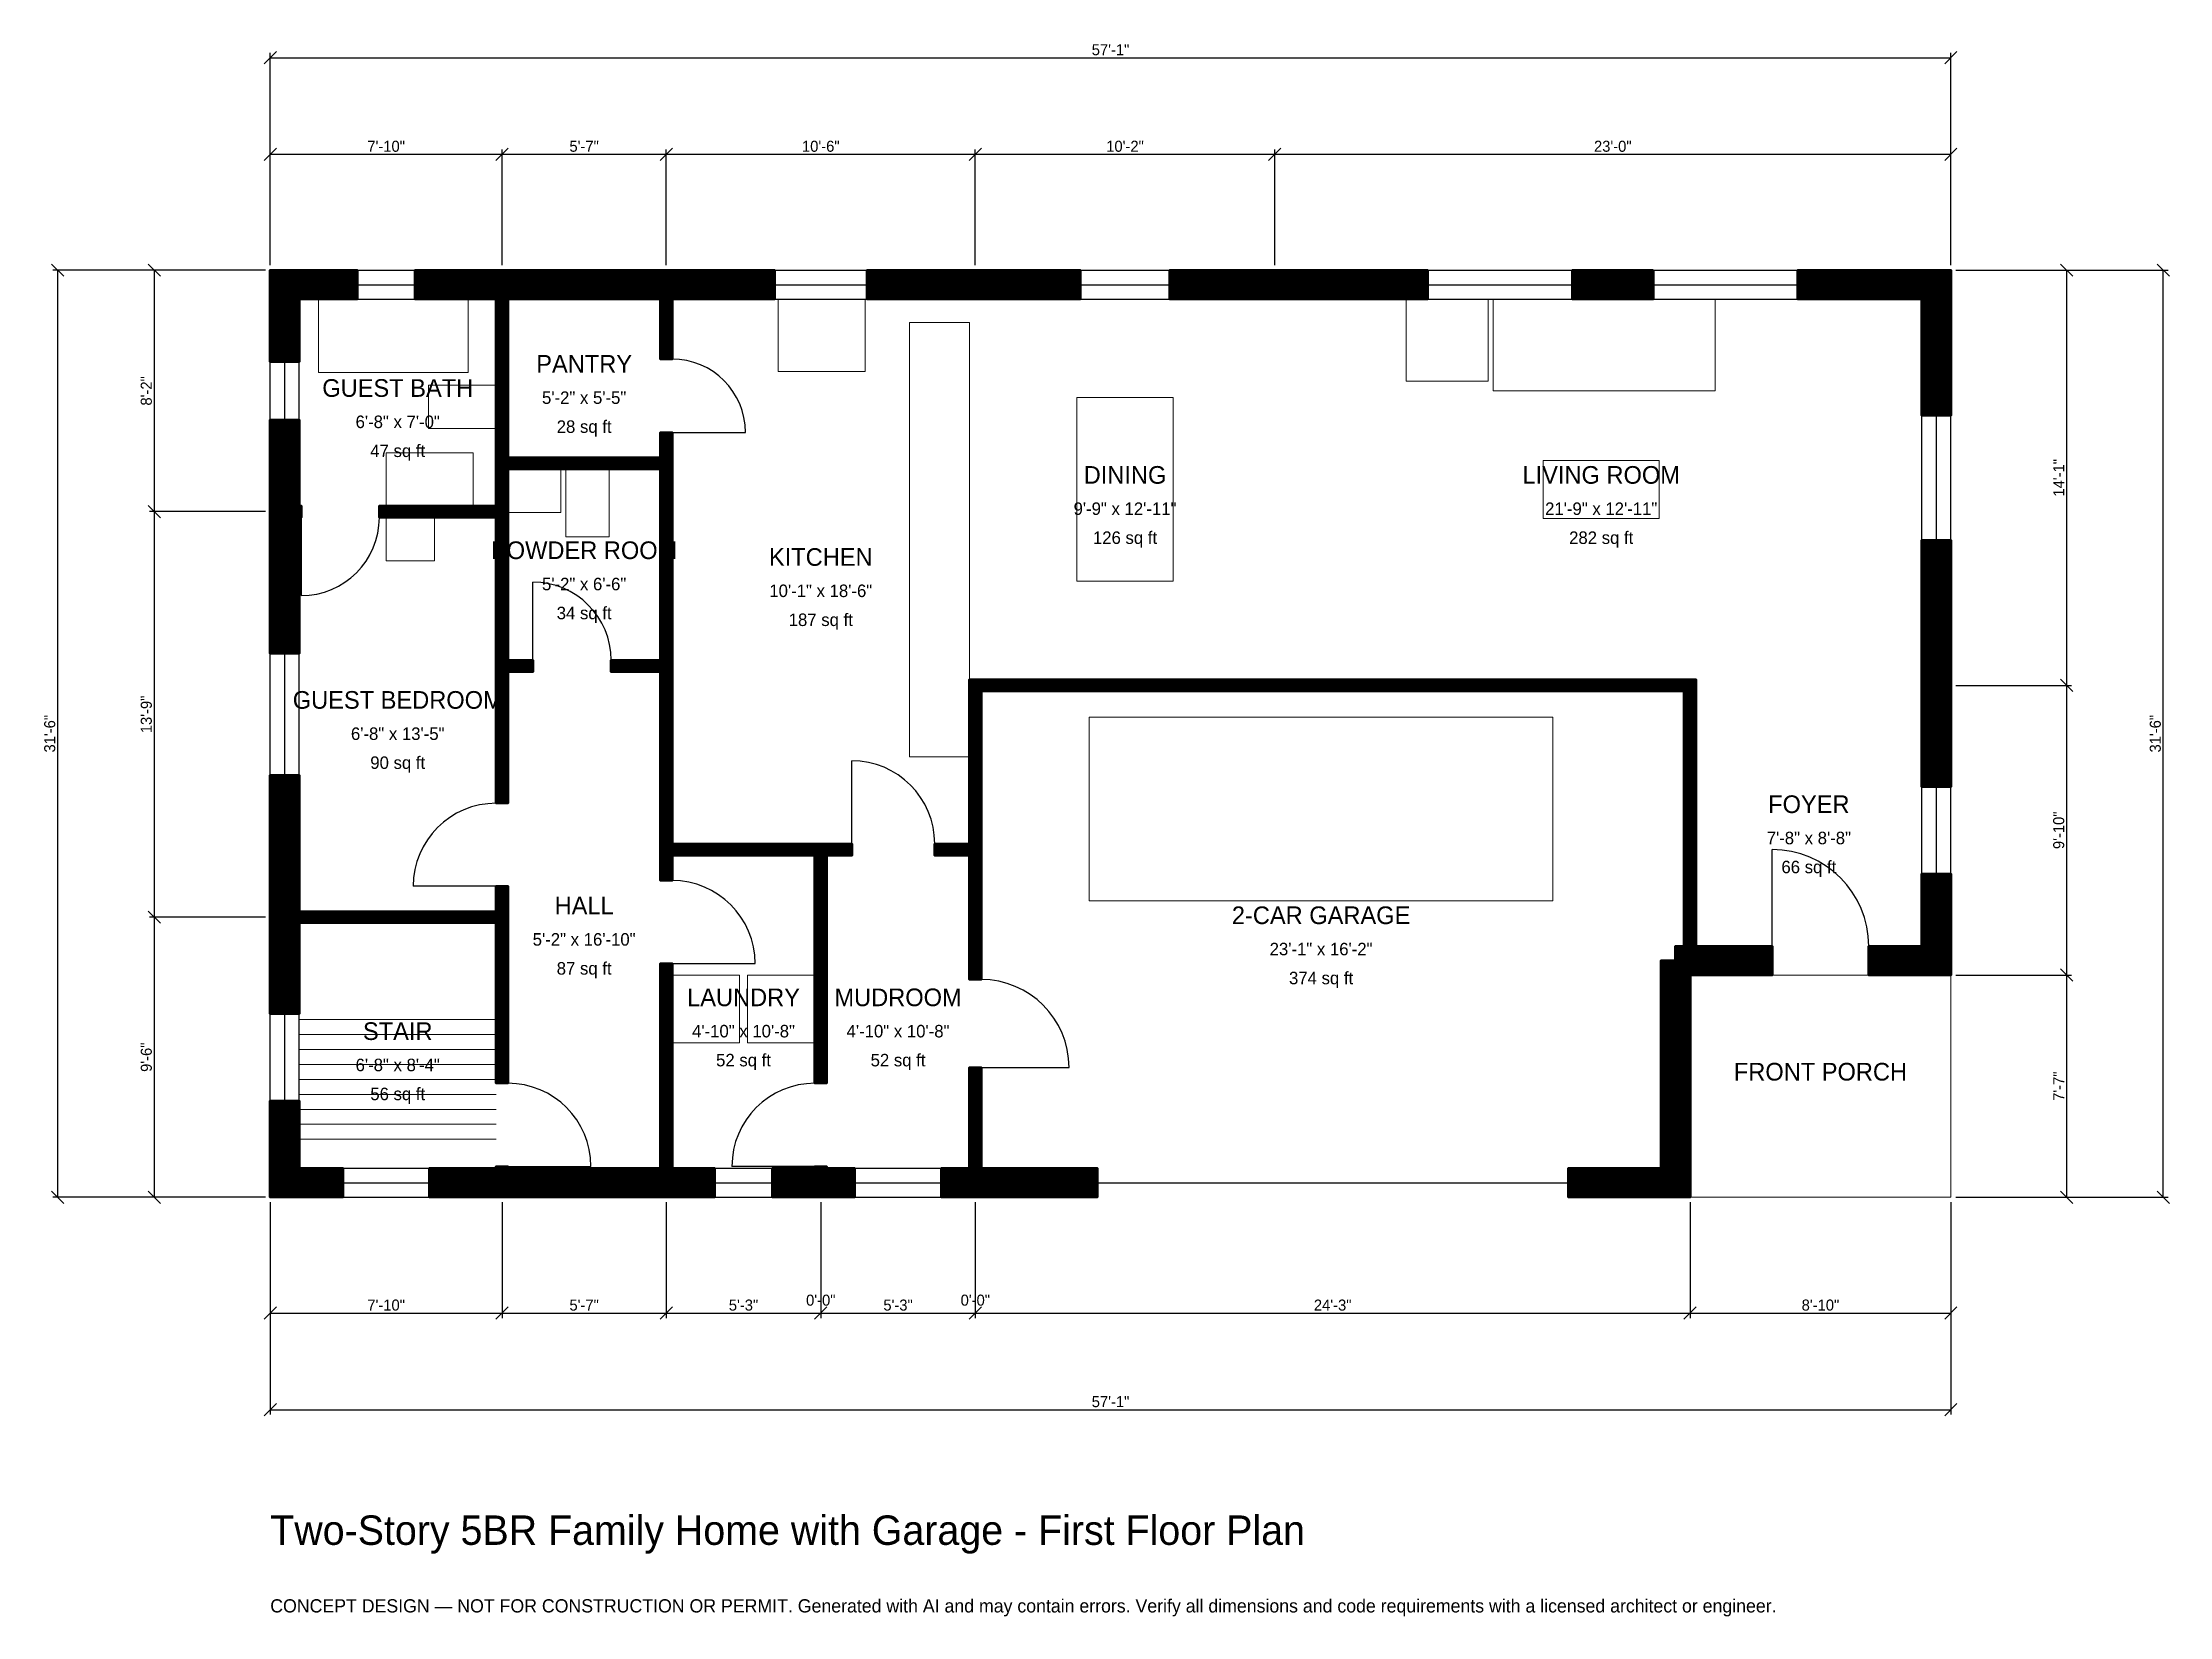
# Model space of a CAD drawing. Header units: inches. Extents: x -93 to 774, y -171 to 471.
import ezdxf
from ezdxf.enums import TextEntityAlignment as Align

# ---------------------------------------------------------------- set-up
doc = ezdxf.new("R2010")
doc.units = ezdxf.units.IN
doc.header["$MEASUREMENT"] = 0
doc.linetypes.add('DASHED', pattern=[0.6, 0.5, -0.1])
for name, color, linetype, lineweight in [('A-ANNO-DIMS', 1, 'Continuous', 13), ('A-ANNO-TEXT', 7, 'Continuous', 18), ('A-AREA-IDEN', 7, 'Continuous', 18), ('A-DOOR', 2, 'Continuous', 25), ('A-FLOR-FIXT', 9, 'Continuous', 13), ('A-FLOR-STRS', 3, 'Continuous', 18), ('A-FURN', 9, 'Continuous', 13), ('A-GLAZ', 4, 'Continuous', 25), ('A-SITE-PAVE', 8, 'Continuous', 13), ('A-WALL', 7, 'Continuous', 50), ('A-WALL-PATT', 8, 'Continuous', 13)]:
    doc.layers.add(name, color=color, linetype=linetype, lineweight=lineweight)
doc.dimstyles.new('PLAN', dxfattribs={"dimtxt": 4.5, "dimasz": 3, "dimexe": 2, "dimexo": 2, "dimgap": 1, "dimtad": 1, "dimdec": 0, "dimlunit": 4, "dimtsz": 2.5, "dimcen": 2.5, "dimclrd": 1, "dimclre": 1, "dimazin": 3, "dimtfac": 1, "dimtmove": 0, "dimatfit": 3})

msp = doc.modelspace()

# ---------------------------------------------------------------- hatches: boundary and pattern name
at = {"layer": 'A-WALL-PATT'}
h = msp.add_hatch(dxfattribs=at)
h.set_pattern_fill('ANSI31', color=8, scale=0.8)
h.paths.add_polyline_path([(155.5118, 0), (100.3937, 0), (96.8504, 0), (96.8504, 0), (92.126, 0), (92.126, 0), (88.5827, 0), (64.9606, 0), (64.9606, 11.811), (88.5827, 11.811), (92.126, 11.811), (92.126, 12.5984), (96.8504, 12.5984), (96.8504, 11.811), (100.3937, 11.811), (155.5118, 11.811), (159.0551, 11.811), (159.0551, 95.2756), (163.7795, 95.2756), (163.7795, 11.811), (167.3228, 11.811), (181.1024, 11.811), (181.1024, 0), (167.3228, 0), (163.7795, 0), (163.7795, 0), (159.0551, 0), (159.0551, 0), (155.5118, 0)])
h.paths.add_polyline_path([(11.811, 0), (11.811, 0), (0, 0), (0, 0), (0, 0), (0, 0), (0, 11.811), (0, 11.811), (0, 39.3701), (11.811, 39.3701), (11.811, 11.811), (29.5276, 11.811), (29.5276, 0), (11.811, 0)])
h.paths.add_polyline_path([(0, 108.2677), (0, 111.811), (0, 111.811), (0, 116.5354), (0, 116.5354), (0, 120.0787), (0, 172.0472), (11.811, 172.0472), (11.811, 120.0787), (11.811, 116.5354), (92.126, 116.5354), (92.126, 126.7717), (96.8504, 126.7717), (96.8504, 116.5354), (96.8504, 111.811), (96.8504, 46.4567), (92.126, 46.4567), (92.126, 111.811), (11.811, 111.811), (11.811, 108.2677), (11.811, 74.8031), (0, 74.8031), (0, 108.2677)])
h.paths.add_polyline_path([(0, 273.622), (0, 277.1654), (0, 277.1654), (0, 281.8898), (0, 281.8898), (0, 285.4331), (0, 316.9291), (11.811, 316.9291), (11.811, 285.4331), (11.811, 281.8898), (12.5984, 281.8898), (12.5984, 277.1654), (11.811, 277.1654), (11.811, 273.622), (11.811, 221.6535), (0, 221.6535), (0, 273.622)])
h.paths.add_polyline_path([(0, 366.1417), (0, 366.1417), (0, 377.9528), (0, 377.9528), (0, 377.9528), (11.811, 377.9528), (11.811, 377.9528), (35.4331, 377.9528), (35.4331, 366.1417), (11.811, 366.1417), (11.811, 340.5512), (0, 340.5512), (0, 366.1417)])
h.paths.add_polyline_path([(88.5827, 377.9528), (92.126, 377.9528), (92.126, 377.9528), (96.8504, 377.9528), (96.8504, 377.9528), (100.3937, 377.9528), (155.5118, 377.9528), (159.0551, 377.9528), (159.0551, 377.9528), (163.7795, 377.9528), (163.7795, 377.9528), (167.3228, 377.9528), (205.5118, 377.9528), (205.5118, 366.1417), (167.3228, 366.1417), (163.7795, 366.1417), (163.7795, 341.7323), (159.0551, 341.7323), (159.0551, 366.1417), (155.5118, 366.1417), (100.3937, 366.1417), (96.8504, 366.1417), (96.8504, 301.5748), (159.0551, 301.5748), (159.0551, 311.811), (163.7795, 311.811), (163.7795, 301.5748), (163.7795, 296.8504), (163.7795, 218.8976), (163.7795, 214.1732), (163.7795, 144.0945), (222.0472, 144.0945), (222.0472, 144.0945), (226.7717, 144.0945), (237.0079, 144.0945), (237.0079, 139.3701), (226.7717, 139.3701), (226.7717, 46.4567), (222.0472, 46.4567), (222.0472, 139.3701), (163.7795, 139.3701), (163.7795, 129.1339), (159.0551, 129.1339), (159.0551, 139.3701), (159.0551, 144.0945), (159.0551, 214.1732), (138.9764, 214.1732), (138.9764, 218.8976), (159.0551, 218.8976), (159.0551, 296.8504), (96.8504, 296.8504), (96.8504, 281.8898), (96.8504, 277.1654), (96.8504, 218.8976), (107.0866, 218.8976), (107.0866, 214.1732), (96.8504, 214.1732), (96.8504, 160.6299), (92.126, 160.6299), (92.126, 214.1732), (92.126, 218.8976), (92.126, 277.1654), (44.4882, 277.1654), (44.4882, 281.8898), (92.126, 281.8898), (92.126, 296.8504), (92.126, 301.5748), (92.126, 366.1417), (88.5827, 366.1417), (59.0551, 366.1417), (59.0551, 377.9528), (88.5827, 377.9528)])
h.paths.add_polyline_path([(281.4961, 377.9528), (293.3071, 377.9528), (330.1181, 377.9528), (330.1181, 366.1417), (293.3071, 366.1417), (281.4961, 366.1417), (243.3071, 366.1417), (243.3071, 377.9528), (281.4961, 377.9528)])
h.paths.add_polyline_path([(403.5433, 377.9528), (415.3543, 377.9528), (471.7848, 377.9528), (471.7848, 366.1417), (415.3543, 366.1417), (403.5433, 366.1417), (366.7323, 366.1417), (366.7323, 377.9528), (403.5433, 377.9528)])
h.paths.add_polyline_path([(563.6483, 377.9528), (563.6483, 366.1417), (530.8399, 366.1417), (530.8399, 377.9528), (563.6483, 377.9528)])
h.paths.add_polyline_path([(673.2283, 377.9528), (673.2283, 377.9528), (685.0394, 377.9528), (685.0394, 377.9528), (685.0394, 377.9528), (685.0394, 366.1417), (685.0394, 366.1417), (685.0394, 318.7008), (673.2283, 318.7008), (673.2283, 366.1417), (622.7034, 366.1417), (622.7034, 377.9528), (673.2283, 377.9528)])
h.paths.add_polyline_path([(685.0394, 214.5669), (685.0394, 202.7559), (685.0394, 167.3228), (673.2283, 167.3228), (673.2283, 202.7559), (673.2283, 214.5669), (673.2283, 267.9134), (685.0394, 267.9134), (685.0394, 214.5669)])
h.paths.add_polyline_path([(685.0394, 102.3622), (685.0394, 102.3622), (685.0394, 90.5512), (685.0394, 90.5512), (685.0394, 90.5511), (673.2283, 90.5511), (673.2283, 90.5512), (651.5748, 90.5512), (651.5748, 102.3622), (673.2283, 102.3622), (673.2283, 131.8898), (685.0394, 131.8898), (685.0394, 102.3622)])
h.paths.add_polyline_path([(581.1024, 90.5512), (581.1024, 90.5511), (578.7402, 90.5511), (578.7402, 88.189), (578.7402, 88.189), (578.7402, 11.811), (578.7402, 11.811), (578.7402, 0), (578.7402, 0), (578.7402, 0), (578.7402, 0), (566.9291, 0), (566.9291, 0), (529.1339, 0), (529.1339, 11.811), (566.9291, 11.811), (566.9291, 96.4567), (572.8346, 96.4567), (572.8346, 102.3622), (576.378, 102.3622), (576.378, 206.2992), (411.811, 206.2992), (407.0866, 206.2992), (289.7638, 206.2992), (289.7638, 144.0945), (289.7638, 144.0945), (289.7638, 88.7795), (285.0394, 88.7795), (285.0394, 139.3701), (285.0394, 139.3701), (270.8661, 139.3701), (270.8661, 144.0945), (285.0394, 144.0945), (285.0394, 206.2992), (285.0394, 211.0236), (289.7638, 211.0236), (407.0866, 211.0236), (411.811, 211.0236), (576.378, 211.0236), (581.1024, 211.0236), (581.1024, 206.2992), (581.1024, 102.3622), (612.2047, 102.3622), (612.2047, 90.5512), (581.1024, 90.5512)])
h.paths.add_polyline_path([(293.3071, 0), (289.7638, 0), (289.7638, 0), (285.0394, 0), (285.0394, 0), (281.4961, 0), (273.622, 0), (273.622, 11.811), (281.4961, 11.811), (285.0394, 11.811), (285.0394, 52.9528), (289.7638, 52.9528), (289.7638, 11.811), (293.3071, 11.811), (337.0079, 11.811), (337.0079, 0), (293.3071, 0)])
h.paths.add_polyline_path([(230.315, 0), (226.7717, 0), (226.7717, 0), (222.0472, 0), (222.0472, 0), (218.5039, 0), (204.7244, 0), (204.7244, 11.811), (218.5039, 11.811), (222.0472, 11.811), (222.0472, 12.5984), (226.7717, 12.5984), (226.7717, 11.811), (230.315, 11.811), (238.189, 11.811), (238.189, 0), (230.315, 0)])

# ---------------------------------------------------------------- linework, layer by layer
at = {"layer": 'A-DOOR'}
for p, q in [((163.7795, 311.811), (193.7008, 311.811)), ((12.5984, 277.1654), (12.5984, 245.2756)), ((107.0866, 218.8976), (107.0866, 250.7874)), ((237.0079, 144.0945), (237.0079, 177.9528)), ((612.2047, 102.3622), (612.2047, 141.7323)), ((92.126, 126.7717), (58.2677, 126.7717)), ((163.7795, 95.2756), (197.6378, 95.2756)), ((289.7638, 52.9528), (325.5906, 52.9528)), ((96.8504, 12.5984), (130.7087, 12.5984)), ((222.0472, 12.5984), (188.189, 12.5984))]:
    msp.add_line(p, q, dxfattribs=at)
at = {"layer": 'A-DOOR', "linetype": 'DASHED'}
msp.add_line((337.0079, 5.9055), (529.1339, 5.9055), dxfattribs=at)
at = {"layer": 'A-DOOR'}
for centre, radius, start, end in [((163.7795, 311.811), 29.9213, 0, 90), ((12.5984, 277.1654), 31.8898, 270, 360), ((107.0866, 218.8976), 31.8898, 0, 90), ((237.0079, 144.0945), 33.8583, 0, 90), ((92.126, 126.7717), 33.8583, 90, 180), ((612.2047, 102.3622), 39.3701, 0, 90), ((163.7795, 95.2756), 33.8583, 0, 90), ((289.7638, 52.9528), 35.8268, 0, 90), ((96.8504, 12.5984), 33.8583, 0, 90), ((222.0472, 12.5984), 33.8583, 90, 180)]:
    msp.add_arc(centre, radius, start, end, dxfattribs=at)
at = {"layer": 'A-FLOR-FIXT'}
for points in [[(19.685, 336.2205), (80.7087, 336.2205), (80.7087, 366.1417), (19.685, 366.1417)], [(260.6299, 179.5276), (285.0394, 179.5276), (285.0394, 356.6929), (260.6299, 356.6929)], [(64.5669, 313.3858), (92.126, 313.3858), (92.126, 331.1024), (64.5669, 331.1024)], [(47.2441, 281.8898), (82.6772, 281.8898), (82.6772, 303.5433), (47.2441, 303.5433)], [(96.8504, 279.1339), (118.5039, 279.1339), (118.5039, 296.8504), (96.8504, 296.8504)], [(120.4724, 269.2913), (138.189, 269.2913), (138.189, 296.8504), (120.4724, 296.8504)]]:
    msp.add_lwpolyline(points, close=True, dxfattribs=at)
at = {"layer": 'A-FLOR-STRS'}
for p, q in [((11.811, 72.4409), (92.126, 72.4409)), ((11.811, 66.3386), (92.126, 66.3386)), ((11.811, 60.2362), (92.126, 60.2362)), ((11.811, 54.1339), (92.126, 54.1339)), ((11.811, 48.0315), (92.126, 48.0315)), ((11.811, 41.9291), (92.126, 41.9291)), ((11.811, 35.8268), (92.126, 35.8268)), ((11.811, 29.7244), (92.126, 29.7244)), ((11.811, 23.622), (92.126, 23.622))]:
    msp.add_line(p, q, dxfattribs=at)
at = {"layer": 'A-FURN'}
for points in [[(207.0866, 336.6142), (242.5197, 336.6142), (242.5197, 366.1417), (207.0866, 366.1417)], [(462.9921, 332.6772), (496.4567, 332.6772), (496.4567, 366.1417), (462.9921, 366.1417)], [(498.4252, 328.7402), (588.9764, 328.7402), (588.9764, 366.1417), (498.4252, 366.1417)], [(328.7402, 251.1811), (368.1102, 251.1811), (368.1102, 325.9843), (328.7402, 325.9843)], [(518.8976, 276.7717), (566.1417, 276.7717), (566.1417, 300.3937), (518.8976, 300.3937)], [(47.2441, 259.4488), (66.9291, 259.4488), (66.9291, 277.1654), (47.2441, 277.1654)], [(333.8583, 120.8661), (522.8346, 120.8661), (522.8346, 195.6693), (333.8583, 195.6693)], [(163.7795, 62.9921), (191.3386, 62.9921), (191.3386, 90.5512), (163.7795, 90.5512)], [(194.4882, 62.9921), (222.0472, 62.9921), (222.0472, 90.5512), (194.4882, 90.5512)]]:
    msp.add_lwpolyline(points, close=True, dxfattribs=at)
at = {"layer": 'A-GLAZ'}
for p, q in [((35.4331, 377.9528), (59.0551, 377.9528)), ((205.5118, 377.9528), (243.3071, 377.9528)), ((330.1181, 377.9528), (366.7323, 377.9528)), ((471.7848, 377.9528), (530.8399, 377.9528)), ((563.6483, 377.9528), (622.7034, 377.9528)), ((35.4331, 372.0472), (59.0551, 372.0472)), ((35.4331, 366.1417), (59.0551, 366.1417)), ((205.5118, 372.0472), (243.3071, 372.0472)), ((205.5118, 366.1417), (243.3071, 366.1417)), ((330.1181, 372.0472), (366.7323, 372.0472)), ((330.1181, 366.1417), (366.7323, 366.1417)), ((471.7848, 372.0472), (530.8399, 372.0472)), ((471.7848, 366.1417), (530.8399, 366.1417)), ((563.6483, 372.0472), (622.7034, 372.0472)), ((563.6483, 366.1417), (622.7034, 366.1417)), ((0, 316.9291), (0, 340.5512)), ((5.9055, 316.9291), (5.9055, 340.5512)), ((11.811, 316.9291), (11.811, 340.5512)), ((673.2283, 267.9134), (673.2283, 318.7008)), ((679.1339, 267.9134), (679.1339, 318.7008)), ((685.0394, 267.9134), (685.0394, 318.7008)), ((0, 172.0472), (0, 221.6535)), ((5.9055, 172.0472), (5.9055, 221.6535)), ((11.811, 172.0472), (11.811, 221.6535)), ((673.2283, 131.8898), (673.2283, 167.3228)), ((679.1339, 131.8898), (679.1339, 167.3228)), ((685.0394, 131.8898), (685.0394, 167.3228)), ((0, 39.3701), (0, 74.8031)), ((5.9055, 39.3701), (5.9055, 74.8031)), ((11.811, 39.3701), (11.811, 74.8031)), ((29.5276, 11.811), (64.9606, 11.811)), ((181.1024, 11.811), (204.7244, 11.811)), ((238.189, 11.811), (273.622, 11.811)), ((29.5276, 5.9055), (64.9606, 5.9055)), ((29.5276, 0), (64.9606, 0)), ((181.1024, 5.9055), (204.7244, 5.9055)), ((181.1024, 0), (204.7244, 0)), ((238.189, 5.9055), (273.622, 5.9055)), ((238.189, 0), (273.622, 0))]:
    msp.add_line(p, q, dxfattribs=at)
at = {"layer": 'A-SITE-PAVE', "linetype": 'DASHED'}
msp.add_lwpolyline([(578.7402, 0), (685.0394, 0), (685.0394, 90.5512), (578.7402, 90.5512)], close=True, dxfattribs=at)
at = {"layer": 'A-WALL'}
for points in [[(0, 366.1417), (0, 366.1417), (0, 377.9528), (0, 377.9528), (0, 377.9528), (11.811, 377.9528), (11.811, 377.9528), (35.4331, 377.9528), (35.4331, 366.1417), (11.811, 366.1417), (11.811, 340.5512), (0, 340.5512), (0, 366.1417)], [(88.5827, 377.9528), (92.126, 377.9528), (92.126, 377.9528), (96.8504, 377.9528), (96.8504, 377.9528), (100.3937, 377.9528), (155.5118, 377.9528), (159.0551, 377.9528), (159.0551, 377.9528), (163.7795, 377.9528), (163.7795, 377.9528), (167.3228, 377.9528), (205.5118, 377.9528), (205.5118, 366.1417), (167.3228, 366.1417), (163.7795, 366.1417), (163.7795, 341.7323), (159.0551, 341.7323), (159.0551, 366.1417), (155.5118, 366.1417), (100.3937, 366.1417), (96.8504, 366.1417), (96.8504, 301.5748), (159.0551, 301.5748), (159.0551, 311.811), (163.7795, 311.811), (163.7795, 301.5748), (163.7795, 296.8504), (163.7795, 218.8976), (163.7795, 214.1732), (163.7795, 144.0945), (222.0472, 144.0945), (222.0472, 144.0945), (226.7717, 144.0945), (237.0079, 144.0945), (237.0079, 139.3701), (226.7717, 139.3701), (226.7717, 46.4567), (222.0472, 46.4567), (222.0472, 139.3701), (163.7795, 139.3701), (163.7795, 129.1339), (159.0551, 129.1339), (159.0551, 139.3701), (159.0551, 144.0945), (159.0551, 214.1732), (138.9764, 214.1732), (138.9764, 218.8976), (159.0551, 218.8976), (159.0551, 296.8504), (96.8504, 296.8504), (96.8504, 281.8898), (96.8504, 277.1654), (96.8504, 218.8976), (107.0866, 218.8976), (107.0866, 214.1732), (96.8504, 214.1732), (96.8504, 160.6299), (92.126, 160.6299), (92.126, 214.1732), (92.126, 218.8976), (92.126, 277.1654), (44.4882, 277.1654), (44.4882, 281.8898), (92.126, 281.8898), (92.126, 296.8504), (92.126, 301.5748), (92.126, 366.1417), (88.5827, 366.1417), (59.0551, 366.1417), (59.0551, 377.9528), (88.5827, 377.9528)], [(281.4961, 377.9528), (293.3071, 377.9528), (330.1181, 377.9528), (330.1181, 366.1417), (293.3071, 366.1417), (281.4961, 366.1417), (243.3071, 366.1417), (243.3071, 377.9528), (281.4961, 377.9528)], [(403.5433, 377.9528), (415.3543, 377.9528), (471.7848, 377.9528), (471.7848, 366.1417), (415.3543, 366.1417), (403.5433, 366.1417), (366.7323, 366.1417), (366.7323, 377.9528), (403.5433, 377.9528)], [(563.6483, 377.9528), (563.6483, 366.1417), (530.8399, 366.1417), (530.8399, 377.9528), (563.6483, 377.9528)], [(673.2283, 377.9528), (673.2283, 377.9528), (685.0394, 377.9528), (685.0394, 377.9528), (685.0394, 377.9528), (685.0394, 366.1417), (685.0394, 366.1417), (685.0394, 318.7008), (673.2283, 318.7008), (673.2283, 366.1417), (622.7034, 366.1417), (622.7034, 377.9528), (673.2283, 377.9528)], [(0, 273.622), (0, 277.1654), (0, 277.1654), (0, 281.8898), (0, 281.8898), (0, 285.4331), (0, 316.9291), (11.811, 316.9291), (11.811, 285.4331), (11.811, 281.8898), (12.5984, 281.8898), (12.5984, 277.1654), (11.811, 277.1654), (11.811, 273.622), (11.811, 221.6535), (0, 221.6535), (0, 273.622)], [(685.0394, 214.5669), (685.0394, 202.7559), (685.0394, 167.3228), (673.2283, 167.3228), (673.2283, 202.7559), (673.2283, 214.5669), (673.2283, 267.9134), (685.0394, 267.9134), (685.0394, 214.5669)], [(581.1024, 90.5512), (581.1024, 90.5511), (578.7402, 90.5511), (578.7402, 88.189), (578.7402, 88.189), (578.7402, 11.811), (578.7402, 11.811), (578.7402, 0), (578.7402, 0), (578.7402, 0), (578.7402, 0), (566.9291, 0), (566.9291, 0), (529.1339, 0), (529.1339, 11.811), (566.9291, 11.811), (566.9291, 96.4567), (572.8346, 96.4567), (572.8346, 102.3622), (576.378, 102.3622), (576.378, 206.2992), (411.811, 206.2992), (407.0866, 206.2992), (289.7638, 206.2992), (289.7638, 144.0945), (289.7638, 144.0945), (289.7638, 88.7795), (285.0394, 88.7795), (285.0394, 139.3701), (285.0394, 139.3701), (270.8661, 139.3701), (270.8661, 144.0945), (285.0394, 144.0945), (285.0394, 206.2992), (285.0394, 211.0236), (289.7638, 211.0236), (407.0866, 211.0236), (411.811, 211.0236), (576.378, 211.0236), (581.1024, 211.0236), (581.1024, 206.2992), (581.1024, 102.3622), (612.2047, 102.3622), (612.2047, 90.5512), (581.1024, 90.5512)], [(0, 108.2677), (0, 111.811), (0, 111.811), (0, 116.5354), (0, 116.5354), (0, 120.0787), (0, 172.0472), (11.811, 172.0472), (11.811, 120.0787), (11.811, 116.5354), (92.126, 116.5354), (92.126, 126.7717), (96.8504, 126.7717), (96.8504, 116.5354), (96.8504, 111.811), (96.8504, 46.4567), (92.126, 46.4567), (92.126, 111.811), (11.811, 111.811), (11.811, 108.2677), (11.811, 74.8031), (0, 74.8031), (0, 108.2677)], [(685.0394, 102.3622), (685.0394, 102.3622), (685.0394, 90.5512), (685.0394, 90.5512), (685.0394, 90.5511), (673.2283, 90.5511), (673.2283, 90.5512), (651.5748, 90.5512), (651.5748, 102.3622), (673.2283, 102.3622), (673.2283, 131.8898), (685.0394, 131.8898), (685.0394, 102.3622)], [(155.5118, 0), (100.3937, 0), (96.8504, 0), (96.8504, 0), (92.126, 0), (92.126, 0), (88.5827, 0), (64.9606, 0), (64.9606, 11.811), (88.5827, 11.811), (92.126, 11.811), (92.126, 12.5984), (96.8504, 12.5984), (96.8504, 11.811), (100.3937, 11.811), (155.5118, 11.811), (159.0551, 11.811), (159.0551, 95.2756), (163.7795, 95.2756), (163.7795, 11.811), (167.3228, 11.811), (181.1024, 11.811), (181.1024, 0), (167.3228, 0), (163.7795, 0), (163.7795, 0), (159.0551, 0), (159.0551, 0), (155.5118, 0)], [(293.3071, 0), (289.7638, 0), (289.7638, 0), (285.0394, 0), (285.0394, 0), (281.4961, 0), (273.622, 0), (273.622, 11.811), (281.4961, 11.811), (285.0394, 11.811), (285.0394, 52.9528), (289.7638, 52.9528), (289.7638, 11.811), (293.3071, 11.811), (337.0079, 11.811), (337.0079, 0), (293.3071, 0)], [(11.811, 0), (11.811, 0), (0, 0), (0, 0), (0, 0), (0, 0), (0, 11.811), (0, 11.811), (0, 39.3701), (11.811, 39.3701), (11.811, 11.811), (29.5276, 11.811), (29.5276, 0), (11.811, 0)], [(230.315, 0), (226.7717, 0), (226.7717, 0), (222.0472, 0), (222.0472, 0), (218.5039, 0), (204.7244, 0), (204.7244, 11.811), (218.5039, 11.811), (222.0472, 11.811), (222.0472, 12.5984), (226.7717, 12.5984), (226.7717, 11.811), (230.315, 11.811), (238.189, 11.811), (238.189, 0), (230.315, 0)]]:
    msp.add_lwpolyline(points, close=True, dxfattribs=at)

# ---------------------------------------------------------------- texts
at = {"layer": 'A-ANNO-TEXT'}
for s, height, p in [('Two-Story 5BR Family Home with Garage - First Floor Plan', 12, (0, -141.7323)), ('CONCEPT DESIGN — NOT FOR CONSTRUCTION OR PERMIT. Generated with AI and may contain errors. Verify all dimensions and code requirements with a licensed architect or engineer.', 5.4, (0, -169.2913))]:
    msp.add_text(s, height=height, dxfattribs=at).set_placement(p)
at = {"layer": 'A-AREA-IDEN'}
for s, height, p in [('PANTRY', 7.2, (127.9528, 339.7638)), ('GUEST BATH', 7.2, (51.9685, 329.9213)), ('5\'-2" x 5\'-5"', 5.1, (127.9528, 325.9843)), ('6\'-8" x 7\'-0"', 5.1, (51.9685, 316.1417)), ('28 sq ft', 5.1, (127.9528, 314.1732)), ('47 sq ft', 5.1, (51.9685, 304.3307)), ('DINING', 7.2, (348.4252, 294.4882)), ('LIVING ROOM', 7.2, (542.5197, 294.4882)), ('9\'-9" x 12\'-11"', 5.1, (348.4252, 280.7087)), ('21\'-9" x 12\'-11"', 5.1, (542.5197, 280.7087)), ('126 sq ft', 5.1, (348.4252, 268.8976)), ('282 sq ft', 5.1, (542.5197, 268.8976)), ('POWDER ROOM', 7.2, (127.9528, 263.7795)), ('KITCHEN', 7.2, (224.4094, 261.0236)), ('5\'-2" x 6\'-6"', 5.1, (127.9528, 250)), ('10\'-1" x 18\'-6"', 5.1, (224.4094, 247.2441)), ('34 sq ft', 5.1, (127.9528, 238.189)), ('187 sq ft', 5.1, (224.4094, 235.4331)), ('GUEST BEDROOM', 7.2, (51.9685, 202.7559)), ('6\'-8" x 13\'-5"', 5.1, (51.9685, 188.9764)), ('90 sq ft', 5.1, (51.9685, 177.1654)), ('FOYER', 7.2, (627.1654, 160.2362)), ('7\'-8" x 8\'-8"', 5.1, (627.1654, 146.4567)), ('66 sq ft', 5.1, (627.1654, 134.6457)), ('HALL', 7.2, (127.9528, 118.8976)), ('2-CAR GARAGE', 7.2, (428.3465, 114.9606)), ('5\'-2" x 16\'-10"', 5.1, (127.9528, 105.1181)), ('87 sq ft', 5.1, (127.9528, 93.3071)), ('23\'-1" x 16\'-2"', 5.1, (428.3465, 101.1811)), ('374 sq ft', 5.1, (428.3465, 89.3701)), ('LAUNDRY', 7.2, (192.9134, 81.4961)), ('MUDROOM', 7.2, (255.9055, 81.4961)), ('STAIR', 7.2, (51.9685, 67.7165)), ('4\'-10" x 10\'-8"', 5.1, (192.9134, 67.7165)), ('4\'-10" x 10\'-8"', 5.1, (255.9055, 67.7165)), ('6\'-8" x 8\'-4"', 5.1, (51.9685, 53.937)), ('52 sq ft', 5.1, (192.9134, 55.9055)), ('52 sq ft', 5.1, (255.9055, 55.9055)), ('FRONT PORCH', 7.2, (631.8898, 51.1811)), ('56 sq ft', 5.1, (51.9685, 42.126))]:
    msp.add_text(s, height=height, dxfattribs=at).set_placement(p, align=Align.MIDDLE_CENTER)

# ---------------------------------------------------------------- dimensions: what is measured, and where the dimension line sits
at = {"layer": 'A-ANNO-DIMS'}
for base, p1, p2, text in [((0, 464.5669), (0, 377.9528), (685.0394, 377.9528), '57\'-1"'), ((0, 425.1968), (0, 377.9528), (94.4882, 377.9528), '7\'-10"'), ((94.4882, 425.1968), (94.4882, 377.9528), (161.4173, 377.9528), '5\'-7"'), ((161.4173, 425.1968), (161.4173, 377.9528), (287.4016, 377.9528), '10\'-6"'), ((287.4016, 425.1968), (287.4016, 377.9528), (409.4488, 377.9528), '10\'-2"'), ((409.4488, 425.1968), (409.4488, 377.9528), (685.0394, 377.9528), '23\'-0"'), ((0, -47.2441), (0, 0), (94.4882, 0), '7\'-10"'), ((0, -86.6142), (0, 0), (685.0394, 0), '57\'-1"'), ((94.4882, -47.2441), (94.4882, 0), (161.4173, 0), '5\'-7"'), ((161.4173, -47.2441), (161.4173, 0), (224.4094, 0), '5\'-3"'), ((224.4094, -47.2441), (224.4094, 0), (224.4094, 0), '0\'-0"'), ((224.4094, -47.2441), (224.4094, 0), (287.4016, 0), '5\'-3"'), ((287.4016, -47.2441), (287.4016, 0), (287.4016, 0), '0\'-0"'), ((287.4016, -47.2441), (287.4016, 0), (578.7402, 0), '24\'-3"'), ((578.7402, -47.2441), (578.7402, 0), (685.0394, 0), '8\'-10"')]:
    msp.add_linear_dim(base=base, p1=p1, p2=p2, text=text, dimstyle='PLAN', dxfattribs=at).render()
for base, p1, p2, text in [((-86.6142, 0), (0, 0), (0, 377.9528), '31\'-6"'), ((-47.2441, 279.5276), (0, 279.5276), (0, 377.9528), '8\'-2"'), ((732.2835, 208.6614), (685.0394, 208.6614), (685.0394, 377.9528), '14\'-1"'), ((771.6535, 0), (685.0394, 0), (685.0394, 377.9528), '31\'-6"'), ((-47.2441, 114.1732), (0, 114.1732), (0, 279.5276), '13\'-9"'), ((732.2835, 90.5512), (685.0394, 90.5512), (685.0394, 208.6614), '9\'-10"'), ((-47.2441, 0), (0, 0), (0, 114.1732), '9\'-6"'), ((732.2835, 0), (685.0394, 0), (685.0394, 90.5512), '7\'-7"')]:
    msp.add_linear_dim(base=base, p1=p1, p2=p2, angle=90, text=text, dimstyle='PLAN', dxfattribs=at).render()

doc.saveas('drawing.dxf')
